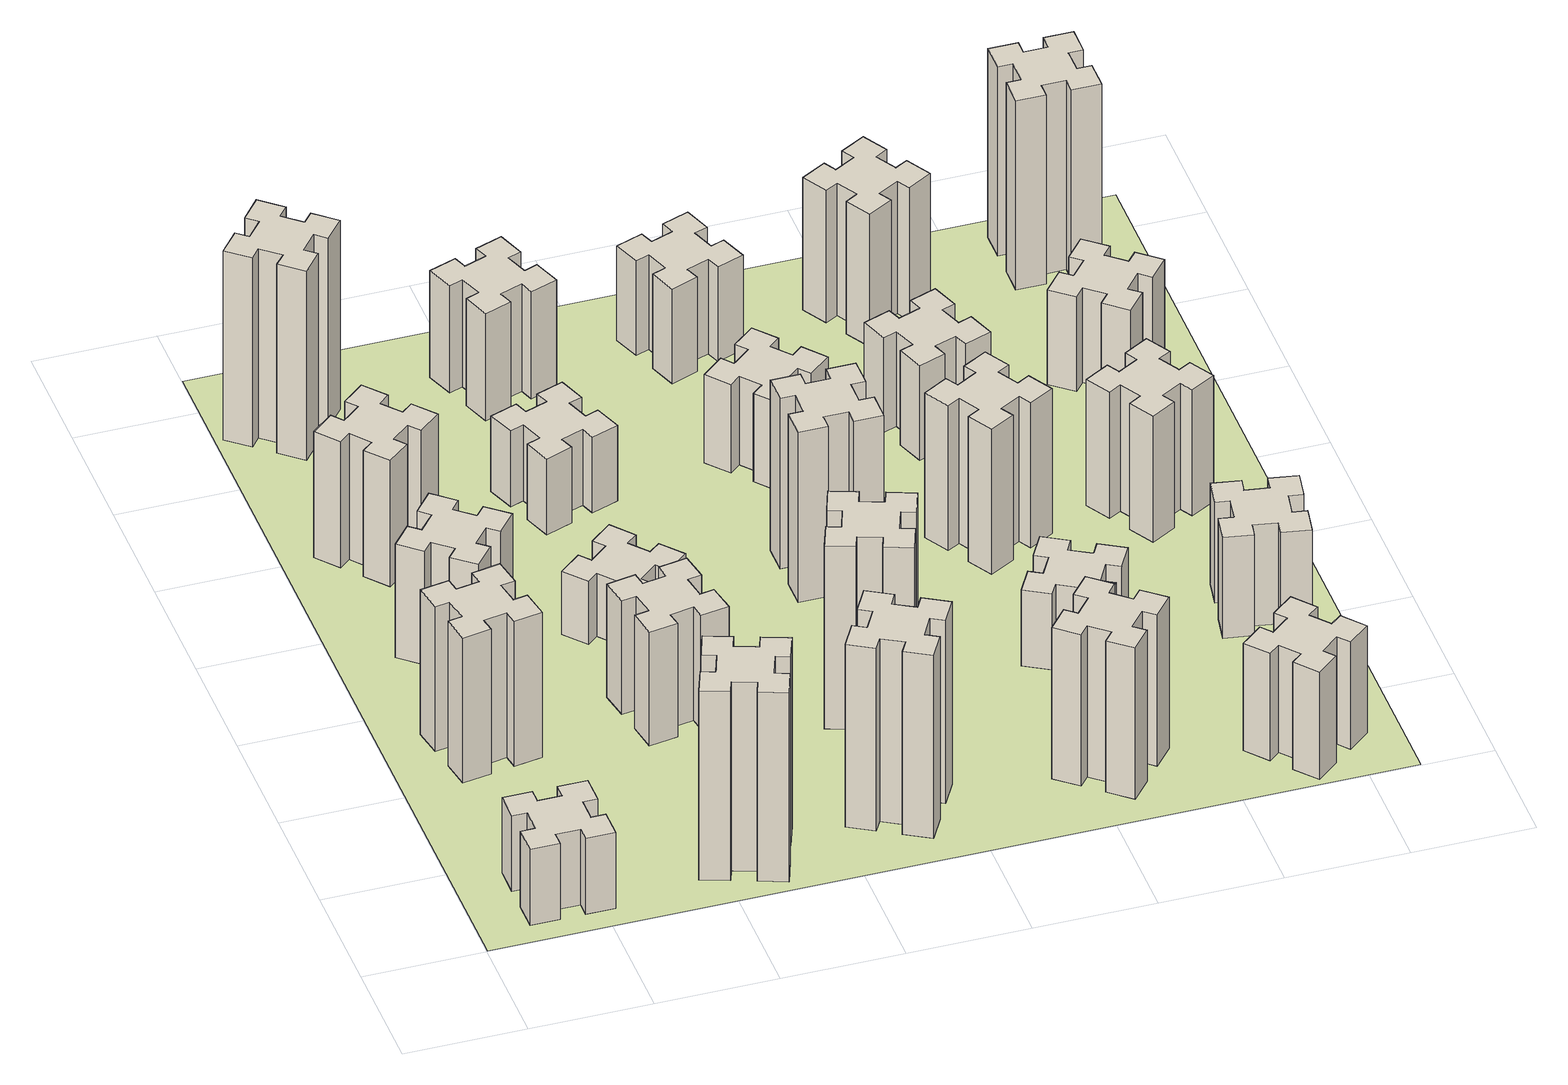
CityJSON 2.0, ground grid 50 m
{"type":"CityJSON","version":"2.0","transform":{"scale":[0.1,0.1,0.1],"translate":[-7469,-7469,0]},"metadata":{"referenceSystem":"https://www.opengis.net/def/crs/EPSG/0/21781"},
"CityObjects":{
"building1":{"type":"Building","attributes":{"class":"1000","function":"1000","usage":"1000","yearOfConstruction":2016,"roofType":"1000","measuredHeight":36,"storeysAboveGround":30,"storeysBelowGround":0},"geometry":[{"type":"Solid","lod":"1","boundaries":[[[[0,1,2,3,4,5,6,7,8,9,10,11,12,13,14,15,16,17,18,19]],[[17,16,20,21]],[[16,15,22,20]],[[15,14,23,22]],[[14,13,24,23]],[[13,12,25,24]],[[12,11,26,25]],[[11,10,27,26]],[[10,9,28,27]],[[9,8,29,28]],[[8,7,30,29]],[[7,6,31,30]],[[6,5,32,31]],[[5,4,33,32]],[[4,3,34,33]],[[3,2,35,34]],[[2,1,36,35]],[[1,0,37,36]],[[0,19,38,37]],[[19,18,39,38]],[[18,17,21,39]],[[24,25,26,27,28,29,30,31,32,33,34,35,36,37,38,39,21,20,22,23]]]]}]},
"building2":{"type":"Building","attributes":{"class":"1000","function":"1000","usage":"1000","yearOfConstruction":2016,"roofType":"1000","measuredHeight":69,"storeysAboveGround":30,"storeysBelowGround":0},"geometry":[{"type":"Solid","lod":"1","boundaries":[[[[40,41,42,43,44,45,46,47,48,49,50,51,52,53,54,55,56,57,58,59]],[[57,56,60,61]],[[56,55,62,60]],[[55,54,63,62]],[[54,53,64,63]],[[53,52,65,64]],[[52,51,66,65]],[[51,50,67,66]],[[50,49,68,67]],[[49,48,69,68]],[[48,47,70,69]],[[47,46,71,70]],[[46,45,72,71]],[[45,44,73,72]],[[44,43,74,73]],[[43,42,75,74]],[[42,41,76,75]],[[41,40,77,76]],[[40,59,78,77]],[[59,58,79,78]],[[58,57,61,79]],[[64,65,66,67,68,69,70,71,72,73,74,75,76,77,78,79,61,60,62,63]]]]}]},
"building3":{"type":"Building","attributes":{"class":"1000","function":"1000","usage":"1000","yearOfConstruction":2016,"roofType":"1000","measuredHeight":54,"storeysAboveGround":30,"storeysBelowGround":0},"geometry":[{"type":"Solid","lod":"1","boundaries":[[[[80,81,82,83,84,85,86,87,88,89,90,91,92,93,94,95,96,97,98,99]],[[97,96,100,101]],[[96,95,102,100]],[[95,94,103,102]],[[94,93,104,103]],[[93,92,105,104]],[[92,91,106,105]],[[91,90,107,106]],[[90,89,108,107]],[[89,88,109,108]],[[88,87,110,109]],[[87,86,111,110]],[[86,85,112,111]],[[85,84,113,112]],[[84,83,114,113]],[[83,82,115,114]],[[82,81,116,115]],[[81,80,117,116]],[[80,99,118,117]],[[99,98,119,118]],[[98,97,101,119]],[[104,105,106,107,108,109,110,111,112,113,114,115,116,117,118,119,101,100,102,103]]]]}]},
"building4":{"type":"Building","attributes":{"class":"1000","function":"1000","usage":"1000","yearOfConstruction":2016,"roofType":"1000","measuredHeight":60,"storeysAboveGround":30,"storeysBelowGround":0},"geometry":[{"type":"Solid","lod":"1","boundaries":[[[[120,121,122,123,124,125,126,127,128,129,130,131,132,133,134,135,136,137,138,139]],[[137,136,140,141]],[[136,135,142,140]],[[135,134,143,142]],[[134,133,144,143]],[[133,132,145,144]],[[132,131,146,145]],[[131,130,147,146]],[[130,129,148,147]],[[129,128,149,148]],[[128,127,150,149]],[[127,126,151,150]],[[126,125,152,151]],[[125,124,153,152]],[[124,123,154,153]],[[123,122,155,154]],[[122,121,156,155]],[[121,120,157,156]],[[120,139,158,157]],[[139,138,159,158]],[[138,137,141,159]],[[144,145,146,147,148,149,150,151,152,153,154,155,156,157,158,159,141,140,142,143]]]]}]},
"building5":{"type":"Building","attributes":{"class":"1000","function":"1000","usage":"1000","yearOfConstruction":2016,"roofType":"1000","measuredHeight":90,"storeysAboveGround":30,"storeysBelowGround":0},"geometry":[{"type":"Solid","lod":"1","boundaries":[[[[160,161,162,163,164,165,166,167,168,169,170,171,172,173,174,175,176,177,178,179]],[[177,176,180,181]],[[176,175,182,180]],[[175,174,183,182]],[[174,173,184,183]],[[173,172,185,184]],[[172,171,186,185]],[[171,170,187,186]],[[170,169,188,187]],[[169,168,189,188]],[[168,167,190,189]],[[167,166,191,190]],[[166,165,192,191]],[[165,164,193,192]],[[164,163,194,193]],[[163,162,195,194]],[[162,161,196,195]],[[161,160,197,196]],[[160,179,198,197]],[[179,178,199,198]],[[178,177,181,199]],[[184,185,186,187,188,189,190,191,192,193,194,195,196,197,198,199,181,180,182,183]]]]}]},
"building6":{"type":"Building","attributes":{"class":"1000","function":"1000","usage":"1000","yearOfConstruction":2016,"roofType":"1000","measuredHeight":90,"storeysAboveGround":30,"storeysBelowGround":0},"geometry":[{"type":"Solid","lod":"1","boundaries":[[[[200,201,202,203,204,205,206,207,208,209,210,211,212,213,214,215,216,217,218,219]],[[217,216,220,221]],[[216,215,222,220]],[[215,214,223,222]],[[214,213,224,223]],[[213,212,225,224]],[[212,211,226,225]],[[211,210,227,226]],[[210,209,228,227]],[[209,208,229,228]],[[208,207,230,229]],[[207,206,231,230]],[[206,205,232,231]],[[205,204,233,232]],[[204,203,234,233]],[[203,202,235,234]],[[202,201,236,235]],[[201,200,237,236]],[[200,219,238,237]],[[219,218,239,238]],[[218,217,221,239]],[[224,225,226,227,228,229,230,231,232,233,234,235,236,237,238,239,221,220,222,223]]]]}]},
"building7":{"type":"Building","attributes":{"class":"1000","function":"1000","usage":"1000","yearOfConstruction":2016,"roofType":"1000","measuredHeight":54,"storeysAboveGround":30,"storeysBelowGround":0},"geometry":[{"type":"Solid","lod":"1","boundaries":[[[[240,241,242,243,244,245,246,247,248,249,250,251,252,253,254,255,256,257,258,259]],[[257,256,260,261]],[[256,255,262,260]],[[255,254,263,262]],[[254,253,264,263]],[[253,252,265,264]],[[252,251,266,265]],[[251,250,267,266]],[[250,249,268,267]],[[249,248,269,268]],[[248,247,270,269]],[[247,246,271,270]],[[246,245,272,271]],[[245,244,273,272]],[[244,243,274,273]],[[243,242,275,274]],[[242,241,276,275]],[[241,240,277,276]],[[240,259,278,277]],[[259,258,279,278]],[[258,257,261,279]],[[264,265,266,267,268,269,270,271,272,273,274,275,276,277,278,279,261,260,262,263]]]]}]},
"building8":{"type":"Building","attributes":{"class":"1000","function":"1000","usage":"1000","yearOfConstruction":2016,"roofType":"1000","measuredHeight":30,"storeysAboveGround":30,"storeysBelowGround":0},"geometry":[{"type":"Solid","lod":"1","boundaries":[[[[280,281,282,283,284,285,286,287,288,289,290,291,292,293,294,295,296,297,298,299]],[[297,296,300,301]],[[296,295,302,300]],[[295,294,303,302]],[[294,293,304,303]],[[293,292,305,304]],[[292,291,306,305]],[[291,290,307,306]],[[290,289,308,307]],[[289,288,309,308]],[[288,287,310,309]],[[287,286,311,310]],[[286,285,312,311]],[[285,284,313,312]],[[284,283,314,313]],[[283,282,315,314]],[[282,281,316,315]],[[281,280,317,316]],[[280,299,318,317]],[[299,298,319,318]],[[298,297,301,319]],[[304,305,306,307,308,309,310,311,312,313,314,315,316,317,318,319,301,300,302,303]]]]}]},
"building9":{"type":"Building","attributes":{"class":"1000","function":"1000","usage":"1000","yearOfConstruction":2016,"roofType":"1000","measuredHeight":87,"storeysAboveGround":30,"storeysBelowGround":0},"geometry":[{"type":"Solid","lod":"1","boundaries":[[[[320,321,322,323,324,325,326,327,328,329,330,331,332,333,334,335,336,337,338,339]],[[337,336,340,341]],[[336,335,342,340]],[[335,334,343,342]],[[334,333,344,343]],[[333,332,345,344]],[[332,331,346,345]],[[331,330,347,346]],[[330,329,348,347]],[[329,328,349,348]],[[328,327,350,349]],[[327,326,351,350]],[[326,325,352,351]],[[325,324,353,352]],[[324,323,354,353]],[[323,322,355,354]],[[322,321,356,355]],[[321,320,357,356]],[[320,339,358,357]],[[339,338,359,358]],[[338,337,341,359]],[[344,345,346,347,348,349,350,351,352,353,354,355,356,357,358,359,341,340,342,343]]]]}]},
"building10":{"type":"Building","attributes":{"class":"1000","function":"1000","usage":"1000","yearOfConstruction":2016,"roofType":"1000","measuredHeight":36,"storeysAboveGround":30,"storeysBelowGround":0},"geometry":[{"type":"Solid","lod":"1","boundaries":[[[[360,361,362,363,364,365,366,367,368,369,370,371,372,373,374,375,376,377,378,379]],[[377,376,380,381]],[[376,375,382,380]],[[375,374,383,382]],[[374,373,384,383]],[[373,372,385,384]],[[372,371,386,385]],[[371,370,387,386]],[[370,369,388,387]],[[369,368,389,388]],[[368,367,390,389]],[[367,366,391,390]],[[366,365,392,391]],[[365,364,393,392]],[[364,363,394,393]],[[363,362,395,394]],[[362,361,396,395]],[[361,360,397,396]],[[360,379,398,397]],[[379,378,399,398]],[[378,377,381,399]],[[384,385,386,387,388,389,390,391,392,393,394,395,396,397,398,399,381,380,382,383]]]]}]},
"building11":{"type":"Building","attributes":{"class":"1000","function":"1000","usage":"1000","yearOfConstruction":2016,"roofType":"1000","measuredHeight":51,"storeysAboveGround":30,"storeysBelowGround":0},"geometry":[{"type":"Solid","lod":"1","boundaries":[[[[400,401,402,403,404,405,406,407,408,409,410,411,412,413,414,415,416,417,418,419]],[[417,416,420,421]],[[416,415,422,420]],[[415,414,423,422]],[[414,413,424,423]],[[413,412,425,424]],[[412,411,426,425]],[[411,410,427,426]],[[410,409,428,427]],[[409,408,429,428]],[[408,407,430,429]],[[407,406,431,430]],[[406,405,432,431]],[[405,404,433,432]],[[404,403,434,433]],[[403,402,435,434]],[[402,401,436,435]],[[401,400,437,436]],[[400,419,438,437]],[[419,418,439,438]],[[418,417,421,439]],[[424,425,426,427,428,429,430,431,432,433,434,435,436,437,438,439,421,420,422,423]]]]}]},
"building12":{"type":"Building","attributes":{"class":"1000","function":"1000","usage":"1000","yearOfConstruction":2016,"roofType":"1000","measuredHeight":87,"storeysAboveGround":30,"storeysBelowGround":0},"geometry":[{"type":"Solid","lod":"1","boundaries":[[[[440,441,442,443,444,445,446,447,448,449,450,451,452,453,454,455,456,457,458,459]],[[457,456,460,461]],[[456,455,462,460]],[[455,454,463,462]],[[454,453,464,463]],[[453,452,465,464]],[[452,451,466,465]],[[451,450,467,466]],[[450,449,468,467]],[[449,448,469,468]],[[448,447,470,469]],[[447,446,471,470]],[[446,445,472,471]],[[445,444,473,472]],[[444,443,474,473]],[[443,442,475,474]],[[442,441,476,475]],[[441,440,477,476]],[[440,459,478,477]],[[459,458,479,478]],[[458,457,461,479]],[[464,465,466,467,468,469,470,471,472,473,474,475,476,477,478,479,461,460,462,463]]]]}]},
"building13":{"type":"Building","attributes":{"class":"1000","function":"1000","usage":"1000","yearOfConstruction":2016,"roofType":"1000","measuredHeight":81,"storeysAboveGround":30,"storeysBelowGround":0},"geometry":[{"type":"Solid","lod":"1","boundaries":[[[[480,481,482,483,484,485,486,487,488,489,490,491,492,493,494,495,496,497,498,499]],[[497,496,500,501]],[[496,495,502,500]],[[495,494,503,502]],[[494,493,504,503]],[[493,492,505,504]],[[492,491,506,505]],[[491,490,507,506]],[[490,489,508,507]],[[489,488,509,508]],[[488,487,510,509]],[[487,486,511,510]],[[486,485,512,511]],[[485,484,513,512]],[[484,483,514,513]],[[483,482,515,514]],[[482,481,516,515]],[[481,480,517,516]],[[480,499,518,517]],[[499,498,519,518]],[[498,497,501,519]],[[504,505,506,507,508,509,510,511,512,513,514,515,516,517,518,519,501,500,502,503]]]]}]},
"building14":{"type":"Building","attributes":{"class":"1000","function":"1000","usage":"1000","yearOfConstruction":2016,"roofType":"1000","measuredHeight":72,"storeysAboveGround":30,"storeysBelowGround":0},"geometry":[{"type":"Solid","lod":"1","boundaries":[[[[520,521,522,523,524,525,526,527,528,529,530,531,532,533,534,535,536,537,538,539]],[[537,536,540,541]],[[536,535,542,540]],[[535,534,543,542]],[[534,533,544,543]],[[533,532,545,544]],[[532,531,546,545]],[[531,530,547,546]],[[530,529,548,547]],[[529,528,549,548]],[[528,527,550,549]],[[527,526,551,550]],[[526,525,552,551]],[[525,524,553,552]],[[524,523,554,553]],[[523,522,555,554]],[[522,521,556,555]],[[521,520,557,556]],[[520,539,558,557]],[[539,538,559,558]],[[538,537,541,559]],[[544,545,546,547,548,549,550,551,552,553,554,555,556,557,558,559,541,540,542,543]]]]}]},
"building15":{"type":"Building","attributes":{"class":"1000","function":"1000","usage":"1000","yearOfConstruction":2016,"roofType":"1000","measuredHeight":42,"storeysAboveGround":30,"storeysBelowGround":0},"geometry":[{"type":"Solid","lod":"1","boundaries":[[[[560,561,562,563,564,565,566,567,568,569,570,571,572,573,574,575,576,577,578,579]],[[577,576,580,581]],[[576,575,582,580]],[[575,574,583,582]],[[574,573,584,583]],[[573,572,585,584]],[[572,571,586,585]],[[571,570,587,586]],[[570,569,588,587]],[[569,568,589,588]],[[568,567,590,589]],[[567,566,591,590]],[[566,565,592,591]],[[565,564,593,592]],[[564,563,594,593]],[[563,562,595,594]],[[562,561,596,595]],[[561,560,597,596]],[[560,579,598,597]],[[579,578,599,598]],[[578,577,581,599]],[[584,585,586,587,588,589,590,591,592,593,594,595,596,597,598,599,581,580,582,583]]]]}]},
"building16":{"type":"Building","attributes":{"class":"1000","function":"1000","usage":"1000","yearOfConstruction":2016,"roofType":"1000","measuredHeight":45,"storeysAboveGround":30,"storeysBelowGround":0},"geometry":[{"type":"Solid","lod":"1","boundaries":[[[[600,601,602,603,604,605,606,607,608,609,610,611,612,613,614,615,616,617,618,619]],[[617,616,620,621]],[[616,615,622,620]],[[615,614,623,622]],[[614,613,624,623]],[[613,612,625,624]],[[612,611,626,625]],[[611,610,627,626]],[[610,609,628,627]],[[609,608,629,628]],[[608,607,630,629]],[[607,606,631,630]],[[606,605,632,631]],[[605,604,633,632]],[[604,603,634,633]],[[603,602,635,634]],[[602,601,636,635]],[[601,600,637,636]],[[600,619,638,637]],[[619,618,639,638]],[[618,617,621,639]],[[624,625,626,627,628,629,630,631,632,633,634,635,636,637,638,639,621,620,622,623]]]]}]},
"building17":{"type":"Building","attributes":{"class":"1000","function":"1000","usage":"1000","yearOfConstruction":2016,"roofType":"1000","measuredHeight":36,"storeysAboveGround":30,"storeysBelowGround":0},"geometry":[{"type":"Solid","lod":"1","boundaries":[[[[640,641,642,643,644,645,646,647,648,649,650,651,652,653,654,655,656,657,658,659]],[[657,656,660,661]],[[656,655,662,660]],[[655,654,663,662]],[[654,653,664,663]],[[653,652,665,664]],[[652,651,666,665]],[[651,650,667,666]],[[650,649,668,667]],[[649,648,669,668]],[[648,647,670,669]],[[647,646,671,670]],[[646,645,672,671]],[[645,644,673,672]],[[644,643,674,673]],[[643,642,675,674]],[[642,641,676,675]],[[641,640,677,676]],[[640,659,678,677]],[[659,658,679,678]],[[658,657,661,679]],[[664,665,666,667,668,669,670,671,672,673,674,675,676,677,678,679,661,660,662,663]]]]}]},
"building18":{"type":"Building","attributes":{"class":"1000","function":"1000","usage":"1000","yearOfConstruction":2016,"roofType":"1000","measuredHeight":69,"storeysAboveGround":30,"storeysBelowGround":0},"geometry":[{"type":"Solid","lod":"1","boundaries":[[[[680,681,682,683,684,685,686,687,688,689,690,691,692,693,694,695,696,697,698,699]],[[697,696,700,701]],[[696,695,702,700]],[[695,694,703,702]],[[694,693,704,703]],[[693,692,705,704]],[[692,691,706,705]],[[691,690,707,706]],[[690,689,708,707]],[[689,688,709,708]],[[688,687,710,709]],[[687,686,711,710]],[[686,685,712,711]],[[685,684,713,712]],[[684,683,714,713]],[[683,682,715,714]],[[682,681,716,715]],[[681,680,717,716]],[[680,699,718,717]],[[699,698,719,718]],[[698,697,701,719]],[[704,705,706,707,708,709,710,711,712,713,714,715,716,717,718,719,701,700,702,703]]]]}]},
"building19":{"type":"Building","attributes":{"class":"1000","function":"1000","usage":"1000","yearOfConstruction":2016,"roofType":"1000","measuredHeight":45,"storeysAboveGround":30,"storeysBelowGround":0},"geometry":[{"type":"Solid","lod":"1","boundaries":[[[[720,721,722,723,724,725,726,727,728,729,730,731,732,733,734,735,736,737,738,739]],[[737,736,740,741]],[[736,735,742,740]],[[735,734,743,742]],[[734,733,744,743]],[[733,732,745,744]],[[732,731,746,745]],[[731,730,747,746]],[[730,729,748,747]],[[729,728,749,748]],[[728,727,750,749]],[[727,726,751,750]],[[726,725,752,751]],[[725,724,753,752]],[[724,723,754,753]],[[723,722,755,754]],[[722,721,756,755]],[[721,720,757,756]],[[720,739,758,757]],[[739,738,759,758]],[[738,737,741,759]],[[744,745,746,747,748,749,750,751,752,753,754,755,756,757,758,759,741,740,742,743]]]]}]},
"building20":{"type":"Building","attributes":{"class":"1000","function":"1000","usage":"1000","yearOfConstruction":2016,"roofType":"1000","measuredHeight":51,"storeysAboveGround":30,"storeysBelowGround":0},"geometry":[{"type":"Solid","lod":"1","boundaries":[[[[760,761,762,763,764,765,766,767,768,769,770,771,772,773,774,775,776,777,778,779]],[[777,776,780,781]],[[776,775,782,780]],[[775,774,783,782]],[[774,773,784,783]],[[773,772,785,784]],[[772,771,786,785]],[[771,770,787,786]],[[770,769,788,787]],[[769,768,789,788]],[[768,767,790,789]],[[767,766,791,790]],[[766,765,792,791]],[[765,764,793,792]],[[764,763,794,793]],[[763,762,795,794]],[[762,761,796,795]],[[761,760,797,796]],[[760,779,798,797]],[[779,778,799,798]],[[778,777,781,799]],[[784,785,786,787,788,789,790,791,792,793,794,795,796,797,798,799,781,780,782,783]]]]}]},
"building21":{"type":"Building","attributes":{"class":"1000","function":"1000","usage":"1000","yearOfConstruction":2016,"roofType":"1000","measuredHeight":63,"storeysAboveGround":30,"storeysBelowGround":0},"geometry":[{"type":"Solid","lod":"1","boundaries":[[[[800,801,802,803,804,805,806,807,808,809,810,811,812,813,814,815,816,817,818,819]],[[817,816,820,821]],[[816,815,822,820]],[[815,814,823,822]],[[814,813,824,823]],[[813,812,825,824]],[[812,811,826,825]],[[811,810,827,826]],[[810,809,828,827]],[[809,808,829,828]],[[808,807,830,829]],[[807,806,831,830]],[[806,805,832,831]],[[805,804,833,832]],[[804,803,834,833]],[[803,802,835,834]],[[802,801,836,835]],[[801,800,837,836]],[[800,819,838,837]],[[819,818,839,838]],[[818,817,821,839]],[[824,825,826,827,828,829,830,831,832,833,834,835,836,837,838,839,821,820,822,823]]]]}]},
"building22":{"type":"Building","attributes":{"class":"1000","function":"1000","usage":"1000","yearOfConstruction":2016,"roofType":"1000","measuredHeight":48,"storeysAboveGround":30,"storeysBelowGround":0},"geometry":[{"type":"Solid","lod":"1","boundaries":[[[[840,841,842,843,844,845,846,847,848,849,850,851,852,853,854,855,856,857,858,859]],[[857,856,860,861]],[[856,855,862,860]],[[855,854,863,862]],[[854,853,864,863]],[[853,852,865,864]],[[852,851,866,865]],[[851,850,867,866]],[[850,849,868,867]],[[849,848,869,868]],[[848,847,870,869]],[[847,846,871,870]],[[846,845,872,871]],[[845,844,873,872]],[[844,843,874,873]],[[843,842,875,874]],[[842,841,876,875]],[[841,840,877,876]],[[840,859,878,877]],[[859,858,879,878]],[[858,857,861,879]],[[864,865,866,867,868,869,870,871,872,873,874,875,876,877,878,879,861,860,862,863]]]]}]},
"building23":{"type":"Building","attributes":{"class":"1000","function":"1000","usage":"1000","yearOfConstruction":2016,"roofType":"1000","measuredHeight":60,"storeysAboveGround":30,"storeysBelowGround":0},"geometry":[{"type":"Solid","lod":"1","boundaries":[[[[880,881,882,883,884,885,886,887,888,889,890,891,892,893,894,895,896,897,898,899]],[[897,896,900,901]],[[896,895,902,900]],[[895,894,903,902]],[[894,893,904,903]],[[893,892,905,904]],[[892,891,906,905]],[[891,890,907,906]],[[890,889,908,907]],[[889,888,909,908]],[[888,887,910,909]],[[887,886,911,910]],[[886,885,912,911]],[[885,884,913,912]],[[884,883,914,913]],[[883,882,915,914]],[[882,881,916,915]],[[881,880,917,916]],[[880,899,918,917]],[[899,898,919,918]],[[898,897,901,919]],[[904,905,906,907,908,909,910,911,912,913,914,915,916,917,918,919,901,900,902,903]]]]}]},
"building24":{"type":"Building","attributes":{"class":"1000","function":"1000","usage":"1000","yearOfConstruction":2016,"roofType":"1000","measuredHeight":45,"storeysAboveGround":30,"storeysBelowGround":0},"geometry":[{"type":"Solid","lod":"1","boundaries":[[[[920,921,922,923,924,925,926,927,928,929,930,931,932,933,934,935,936,937,938,939]],[[937,936,940,941]],[[936,935,942,940]],[[935,934,943,942]],[[934,933,944,943]],[[933,932,945,944]],[[932,931,946,945]],[[931,930,947,946]],[[930,929,948,947]],[[929,928,949,948]],[[928,927,950,949]],[[927,926,951,950]],[[926,925,952,951]],[[925,924,953,952]],[[924,923,954,953]],[[923,922,955,954]],[[922,921,956,955]],[[921,920,957,956]],[[920,939,958,957]],[[939,938,959,958]],[[938,937,941,959]],[[944,945,946,947,948,949,950,951,952,953,954,955,956,957,958,959,941,940,942,943]]]]}]},
"building25":{"type":"Building","attributes":{"class":"1000","function":"1000","usage":"1000","yearOfConstruction":2016,"roofType":"1000","measuredHeight":90,"storeysAboveGround":30,"storeysBelowGround":0},"geometry":[{"type":"Solid","lod":"1","boundaries":[[[[960,961,962,963,964,965,966,967,968,969,970,971,972,973,974,975,976,977,978,979]],[[977,976,980,981]],[[976,975,982,980]],[[975,974,983,982]],[[974,973,984,983]],[[973,972,985,984]],[[972,971,986,985]],[[971,970,987,986]],[[970,969,988,987]],[[969,968,989,988]],[[968,967,990,989]],[[967,966,991,990]],[[966,965,992,991]],[[965,964,993,992]],[[964,963,994,993]],[[963,962,995,994]],[[962,961,996,995]],[[961,960,997,996]],[[960,979,998,997]],[[979,978,999,998]],[[978,977,981,999]],[[984,985,986,987,988,989,990,991,992,993,994,995,996,997,998,999,981,980,982,983]]]]}]},
"landuse1":{"type":"LandUse","attributes":{"name":"plot1","function":"1010"},"geometry":[{"type":"MultiSurface","lod":"1","boundaries":[[[1000,1001,1002,1003]]]}]}
},
"vertices":[
[265,325,0],[265,225,0],[205,225,0],[205,105,0],[325,105,0],[325,165,0],[425,165,0],[425,105,0],[545,105,0],[545,225,0],[485,225,0],[485,325,0],[545,325,0],[545,445,0],[425,445,0],[425,385,0],[325,385,0],[325,445,0],[205,445,0],[205,325,0],[325,385,360],[325,445,360],[425,385,360],[425,445,360],[545,445,360],[545,325,360],[485,325,360],[485,225,360],[545,225,360],[545,105,360],[425,105,360],[425,165,360],[325,165,360],[325,105,360],[205,105,360],[205,225,360],[265,225,360],[265,325,360],[205,325,360],[205,445,360],
[492,1185,0],[475,1284,0],[534,1294,0],[513,1412,0],[395,1391,0],[405,1332,0],[307,1315,0],[297,1374,0],[178,1353,0],[199,1235,0],[258,1245,0],[276,1147,0],[217,1137,0],[237,1018,0],[356,1039,0],[345,1098,0],[444,1116,0],[454,1057,0],[572,1077,0],[551,1196,0],[444,1116,690],[454,1057,690],[345,1098,690],[356,1039,690],[237,1018,690],[217,1137,690],[276,1147,690],[258,1245,690],[199,1235,690],[178,1353,690],[297,1374,690],[307,1315,690],[405,1332,690],[395,1391,690],[513,1412,690],[534,1294,690],[475,1284,690],[492,1185,690],[551,1196,690],[572,1077,690],
[584,1907,0],[508,1972,0],[546,2018,0],[454,2095,0],[377,2003,0],[423,1964,0],[359,1888,0],[313,1926,0],[236,1834,0],[328,1757,0],[366,1803,0],[443,1739,0],[404,1693,0],[496,1616,0],[573,1708,0],[527,1746,0],[592,1823,0],[638,1784,0],[715,1876,0],[623,1953,0],[592,1823,540],[638,1784,540],[527,1746,540],[573,1708,540],[496,1616,540],[404,1693,540],[443,1739,540],[366,1803,540],[328,1757,540],[236,1834,540],[313,1926,540],[359,1888,540],[423,1964,540],[377,2003,540],[454,2095,540],[546,2018,540],[508,1972,540],[584,1907,540],[623,1953,540],[715,1876,540],
[492,2528,0],[427,2604,0],[473,2643,0],[396,2735,0],[304,2658,0],[343,2612,0],[266,2547,0],[228,2593,0],[136,2516,0],[213,2424,0],[259,2463,0],[323,2386,0],[277,2348,0],[354,2256,0],[446,2333,0],[408,2379,0],[484,2443,0],[523,2397,0],[615,2474,0],[538,2566,0],[484,2443,600],[523,2397,600],[408,2379,600],[446,2333,600],[354,2256,600],[277,2348,600],[323,2386,600],[259,2463,600],[213,2424,600],[136,2516,600],[228,2593,600],[266,2547,600],[343,2612,600],[304,2658,600],[396,2735,600],[473,2643,600],[427,2604,600],[492,2528,600],[538,2566,600],[615,2474,600],
[1029,360,0],[995,266,0],[939,287,0],[897,174,0],[1010,133,0],[1031,189,0],[1125,155,0],[1104,99,0],[1217,57,0],[1258,170,0],[1202,191,0],[1236,285,0],[1292,264,0],[1333,377,0],[1220,418,0],[1200,362,0],[1106,396,0],[1127,452,0],[1014,493,0],[973,380,0],[1106,396,900],[1127,452,900],[1200,362,900],[1220,418,900],[1333,377,900],[1292,264,900],[1236,285,900],[1202,191,900],[1258,170,900],[1217,57,900],[1104,99,900],[1125,155,900],[1031,189,900],[1010,133,900],[897,174,900],[939,287,900],[995,266,900],[1029,360,900],[973,380,900],[1014,493,900],
[384,3387,0],[308,3452,0],[346,3498,0],[254,3575,0],[177,3483,0],[223,3444,0],[159,3368,0],[113,3406,0],[36,3314,0],[128,3237,0],[166,3283,0],[243,3219,0],[204,3173,0],[296,3096,0],[373,3188,0],[327,3226,0],[392,3303,0],[438,3264,0],[515,3356,0],[423,3433,0],[392,3303,900],[438,3264,900],[327,3226,900],[373,3188,900],[296,3096,900],[204,3173,900],[243,3219,900],[166,3283,900],[128,3237,900],[36,3314,900],[113,3406,900],[159,3368,900],[223,3444,900],[177,3483,900],[254,3575,900],[346,3498,900],[308,3452,900],[384,3387,900],[423,3433,900],[515,3356,900],
[1232,1185,0],[1215,1284,0],[1274,1294,0],[1253,1412,0],[1135,1391,0],[1145,1332,0],[1047,1315,0],[1037,1374,0],[918,1353,0],[939,1235,0],[998,1245,0],[1016,1147,0],[957,1137,0],[977,1018,0],[1096,1039,0],[1085,1098,0],[1184,1116,0],[1194,1057,0],[1312,1077,0],[1291,1196,0],[1184,1116,540],[1194,1057,540],[1085,1098,540],[1096,1039,540],[977,1018,540],[957,1137,540],[1016,1147,540],[998,1245,540],[939,1235,540],[918,1353,540],[1037,1374,540],[1047,1315,540],[1145,1332,540],[1135,1391,540],[1253,1412,540],[1274,1294,540],[1215,1284,540],[1232,1185,540],[1291,1196,540],[1312,1077,540],
[999,1723,0],[1063,1646,0],[1017,1608,0],[1094,1516,0],[1186,1593,0],[1148,1639,0],[1224,1703,0],[1263,1657,0],[1355,1734,0],[1278,1826,0],[1232,1788,0],[1167,1864,0],[1213,1903,0],[1136,1995,0],[1044,1918,0],[1083,1872,0],[1006,1807,0],[968,1853,0],[876,1776,0],[953,1684,0],[1006,1807,300],[968,1853,300],[1083,1872,300],[1044,1918,300],[1136,1995,300],[1213,1903,300],[1167,1864,300],[1232,1788,300],[1278,1826,300],[1355,1734,300],[1263,1657,300],[1224,1703,300],[1148,1639,300],[1186,1593,300],[1094,1516,300],[1017,1608,300],[1063,1646,300],[999,1723,300],[953,1684,300],[876,1776,300],
[1657,305,0],[1744,255,0],[1714,203,0],[1818,143,0],[1878,247,0],[1826,277,0],[1876,364,0],[1928,334,0],[1988,438,0],[1884,498,0],[1854,446,0],[1767,496,0],[1797,548,0],[1693,608,0],[1633,504,0],[1685,474,0],[1635,387,0],[1583,417,0],[1523,313,0],[1627,253,0],[1635,387,870],[1583,417,870],[1685,474,870],[1633,504,870],[1693,608,870],[1797,548,870],[1767,496,870],[1854,446,870],[1884,498,870],[1988,438,870],[1928,334,870],[1876,364,870],[1826,277,870],[1878,247,870],[1818,143,870],[1714,203,870],[1744,255,870],[1657,305,870],[1627,253,870],[1523,313,870],
[1125,2716,0],[1031,2682,0],[1010,2738,0],[897,2697,0],[939,2584,0],[995,2605,0],[1029,2511,0],[973,2490,0],[1014,2377,0],[1127,2419,0],[1106,2475,0],[1200,2509,0],[1220,2453,0],[1333,2494,0],[1292,2607,0],[1236,2586,0],[1202,2680,0],[1258,2700,0],[1217,2813,0],[1104,2772,0],[1202,2680,360],[1258,2700,360],[1236,2586,360],[1292,2607,360],[1333,2494,360],[1220,2453,360],[1200,2509,360],[1106,2475,360],[1127,2419,360],[1014,2377,360],[973,2490,360],[1029,2511,360],[995,2605,360],[939,2584,360],[897,2697,360],[1010,2738,360],[1031,2682,360],[1125,2716,360],[1104,2772,360],[1217,2813,360],
[1125,3456,0],[1031,3422,0],[1010,3478,0],[897,3437,0],[939,3324,0],[995,3345,0],[1029,3251,0],[973,3230,0],[1014,3117,0],[1127,3159,0],[1106,3215,0],[1200,3249,0],[1220,3193,0],[1333,3234,0],[1292,3347,0],[1236,3326,0],[1202,3420,0],[1258,3440,0],[1217,3553,0],[1104,3512,0],[1202,3420,510],[1258,3440,510],[1236,3326,510],[1292,3347,510],[1333,3234,510],[1220,3193,510],[1200,3249,510],[1106,3215,510],[1127,3159,510],[1014,3117,510],[973,3230,510],[1029,3251,510],[995,3345,510],[939,3324,510],[897,3437,510],[1010,3478,510],[1031,3422,510],[1125,3456,510],[1104,3512,510],[1217,3553,510],
[1771,929,0],[1865,895,0],[1844,839,0],[1957,797,0],[1998,910,0],[1942,931,0],[1976,1025,0],[2032,1004,0],[2073,1117,0],[1960,1158,0],[1940,1102,0],[1846,1136,0],[1867,1192,0],[1754,1233,0],[1713,1120,0],[1769,1100,0],[1735,1006,0],[1679,1027,0],[1637,914,0],[1750,873,0],[1735,1006,870],[1679,1027,870],[1769,1100,870],[1713,1120,870],[1754,1233,870],[1867,1192,870],[1846,1136,870],[1940,1102,870],[1960,1158,870],[2073,1117,870],[2032,1004,870],[1976,1025,870],[1942,931,870],[1998,910,870],[1957,797,870],[1844,839,870],[1865,895,870],[1771,929,870],[1750,873,870],[1637,914,870],
[1845,1905,0],[1845,1805,0],[1785,1805,0],[1785,1685,0],[1905,1685,0],[1905,1745,0],[2005,1745,0],[2005,1685,0],[2125,1685,0],[2125,1805,0],[2065,1805,0],[2065,1905,0],[2125,1905,0],[2125,2025,0],[2005,2025,0],[2005,1965,0],[1905,1965,0],[1905,2025,0],[1785,2025,0],[1785,1905,0],[1905,1965,810],[1905,2025,810],[2005,1965,810],[2005,2025,810],[2125,2025,810],[2125,1905,810],[2065,1905,810],[2065,1805,810],[2125,1805,810],[2125,1685,810],[2005,1685,810],[2005,1745,810],[1905,1745,810],[1905,1685,810],[1785,1685,810],[1785,1805,810],[1845,1805,810],[1845,1905,810],[1785,1905,810],[1785,2025,810],
[2486,323,0],[2563,259,0],[2524,213,0],[2616,136,0],[2693,228,0],[2647,266,0],[2712,343,0],[2758,304,0],[2835,396,0],[2743,473,0],[2704,427,0],[2628,492,0],[2666,538,0],[2574,615,0],[2497,523,0],[2543,484,0],[2479,408,0],[2433,446,0],[2356,354,0],[2448,277,0],[2479,408,720],[2433,446,720],[2543,484,720],[2497,523,720],[2574,615,720],[2666,538,720],[2628,492,720],[2704,427,720],[2743,473,720],[2835,396,720],[2758,304,720],[2712,343,720],[2647,266,720],[2693,228,720],[2616,136,720],[2524,213,720],[2563,259,720],[2486,323,720],[2448,277,720],[2356,354,720],
[1988,2479,0],[2064,2543,0],[2103,2497,0],[2195,2574,0],[2118,2666,0],[2072,2628,0],[2007,2704,0],[2053,2743,0],[1976,2835,0],[1884,2758,0],[1923,2712,0],[1846,2647,0],[1808,2693,0],[1716,2616,0],[1793,2524,0],[1839,2563,0],[1903,2486,0],[1857,2448,0],[1934,2356,0],[2026,2433,0],[1903,2486,420],[1857,2448,420],[1839,2563,420],[1793,2524,420],[1716,2616,420],[1808,2693,420],[1846,2647,420],[1923,2712,420],[1884,2758,420],[1976,2835,420],[2053,2743,420],[2007,2704,420],[2072,2628,420],[2118,2666,420],[2195,2574,420],[2103,2497,420],[2064,2543,420],[1988,2479,420],[2026,2433,420],[1934,2356,420],
[1865,3456,0],[1771,3422,0],[1750,3478,0],[1637,3437,0],[1679,3324,0],[1735,3345,0],[1769,3251,0],[1713,3230,0],[1754,3117,0],[1867,3159,0],[1846,3215,0],[1940,3249,0],[1960,3193,0],[2073,3234,0],[2032,3347,0],[1976,3326,0],[1942,3420,0],[1998,3440,0],[1957,3553,0],[1844,3512,0],[1942,3420,450],[1998,3440,450],[1976,3326,450],[2032,3347,450],[2073,3234,450],[1960,3193,450],[1940,3249,450],[1846,3215,450],[1867,3159,450],[1754,3117,450],[1713,3230,450],[1769,3251,450],[1735,3345,450],[1679,3324,450],[1637,3437,450],[1750,3478,450],[1771,3422,450],[1865,3456,450],[1844,3512,450],[1957,3553,450],
[2794,1186,0],[2707,1236,0],[2737,1288,0],[2633,1348,0],[2573,1244,0],[2625,1214,0],[2575,1127,0],[2523,1157,0],[2463,1053,0],[2567,993,0],[2597,1045,0],[2684,995,0],[2654,943,0],[2758,883,0],[2818,987,0],[2766,1017,0],[2816,1104,0],[2868,1074,0],[2928,1178,0],[2824,1238,0],[2816,1104,360],[2868,1074,360],[2766,1017,360],[2818,987,360],[2758,883,360],[2654,943,360],[2684,995,360],[2597,1045,360],[2567,993,360],[2463,1053,360],[2523,1157,360],[2575,1127,360],[2625,1214,360],[2573,1244,360],[2633,1348,360],[2737,1288,360],[2707,1236,360],[2794,1186,360],[2824,1238,360],[2928,1178,360],
[2607,1735,0],[2694,1785,0],[2724,1733,0],[2828,1793,0],[2768,1897,0],[2716,1867,0],[2666,1954,0],[2718,1984,0],[2658,2088,0],[2554,2028,0],[2584,1976,0],[2497,1926,0],[2467,1978,0],[2363,1918,0],[2423,1814,0],[2475,1844,0],[2525,1757,0],[2473,1727,0],[2533,1623,0],[2637,1683,0],[2525,1757,690],[2473,1727,690],[2475,1844,690],[2423,1814,690],[2363,1918,690],[2467,1978,690],[2497,1926,690],[2584,1976,690],[2554,2028,690],[2658,2088,690],[2718,1984,690],[2666,1954,690],[2716,1867,690],[2768,1897,690],[2828,1793,690],[2724,1733,690],[2694,1785,690],[2607,1735,690],[2637,1683,690],[2533,1623,690],
[2586,2475,0],[2680,2509,0],[2700,2453,0],[2813,2494,0],[2772,2607,0],[2716,2586,0],[2682,2680,0],[2738,2700,0],[2697,2813,0],[2584,2772,0],[2605,2716,0],[2511,2682,0],[2490,2738,0],[2377,2697,0],[2419,2584,0],[2475,2605,0],[2509,2511,0],[2453,2490,0],[2494,2377,0],[2607,2419,0],[2509,2511,450],[2453,2490,450],[2475,2605,450],[2419,2584,450],[2377,2697,450],[2490,2738,450],[2511,2682,450],[2605,2716,450],[2584,2772,450],[2697,2813,450],[2738,2700,450],[2682,2680,450],[2716,2586,450],[2772,2607,450],[2813,2494,450],[2700,2453,450],[2680,2509,450],[2586,2475,450],[2607,2419,450],[2494,2377,450],
[3368,159,0],[3444,223,0],[3483,177,0],[3575,254,0],[3498,346,0],[3452,308,0],[3387,384,0],[3433,423,0],[3356,515,0],[3264,438,0],[3303,392,0],[3226,327,0],[3188,373,0],[3096,296,0],[3173,204,0],[3219,243,0],[3283,166,0],[3237,128,0],[3314,36,0],[3406,113,0],[3283,166,510],[3237,128,510],[3219,243,510],[3173,204,510],[3096,296,510],[3188,373,510],[3226,327,510],[3303,392,510],[3264,438,510],[3356,515,510],[3433,423,510],[3387,384,510],[3452,308,510],[3498,346,510],[3575,254,510],[3483,177,510],[3444,223,510],[3368,159,510],[3406,113,510],[3314,36,510],
[2716,3347,0],[2666,3434,0],[2718,3464,0],[2658,3568,0],[2554,3508,0],[2584,3456,0],[2497,3406,0],[2467,3458,0],[2363,3398,0],[2423,3294,0],[2475,3324,0],[2525,3237,0],[2473,3207,0],[2533,3103,0],[2637,3163,0],[2607,3215,0],[2694,3265,0],[2724,3213,0],[2828,3273,0],[2768,3377,0],[2694,3265,630],[2724,3213,630],[2607,3215,630],[2637,3163,630],[2533,3103,630],[2473,3207,630],[2525,3237,630],[2475,3324,630],[2423,3294,630],[2363,3398,630],[2467,3458,630],[2497,3406,630],[2584,3456,630],[2554,3508,630],[2658,3568,630],[2718,3464,630],[2666,3434,630],[2716,3347,630],[2768,3377,630],[2828,3273,630],
[3504,1215,0],[3405,1232,0],[3416,1291,0],[3297,1312,0],[3277,1194,0],[3336,1184,0],[3318,1085,0],[3259,1096,0],[3238,977,0],[3357,957,0],[3367,1016,0],[3465,998,0],[3455,939,0],[3573,918,0],[3594,1037,0],[3535,1047,0],[3552,1145,0],[3611,1135,0],[3632,1253,0],[3514,1274,0],[3552,1145,480],[3611,1135,480],[3535,1047,480],[3594,1037,480],[3573,918,480],[3455,939,480],[3465,998,480],[3367,1016,480],[3357,957,480],[3238,977,480],[3259,1096,480],[3318,1085,480],[3336,1184,480],[3277,1194,480],[3297,1312,480],[3416,1291,480],[3405,1232,480],[3504,1215,480],[3514,1274,480],[3632,1253,480],
[3224,1976,0],[3137,1926,0],[3107,1978,0],[3003,1918,0],[3063,1814,0],[3115,1844,0],[3165,1757,0],[3113,1727,0],[3173,1623,0],[3277,1683,0],[3247,1735,0],[3334,1785,0],[3364,1733,0],[3468,1793,0],[3408,1897,0],[3356,1867,0],[3306,1954,0],[3358,1984,0],[3298,2088,0],[3194,2028,0],[3306,1954,600],[3358,1984,600],[3356,1867,600],[3408,1897,600],[3468,1793,600],[3364,1733,600],[3334,1785,600],[3247,1735,600],[3277,1683,600],[3173,1623,600],[3113,1727,600],[3165,1757,600],[3115,1844,600],[3063,1814,600],[3003,1918,600],[3107,1978,600],[3137,1926,600],[3224,1976,600],[3194,2028,600],[3298,2088,600],
[3444,2747,0],[3368,2812,0],[3406,2858,0],[3314,2935,0],[3237,2843,0],[3283,2804,0],[3219,2728,0],[3173,2766,0],[3096,2674,0],[3188,2597,0],[3226,2643,0],[3303,2579,0],[3264,2533,0],[3356,2456,0],[3433,2548,0],[3387,2586,0],[3452,2663,0],[3498,2624,0],[3575,2716,0],[3483,2793,0],[3452,2663,450],[3498,2624,450],[3387,2586,450],[3433,2548,450],[3356,2456,450],[3264,2533,450],[3303,2579,450],[3226,2643,450],[3188,2597,450],[3096,2674,450],[3173,2766,450],[3219,2728,450],[3283,2804,450],[3237,2843,450],[3314,2935,450],[3406,2858,450],[3368,2812,450],[3444,2747,450],[3483,2793,450],[3575,2716,450],
[3285,3325,0],[3385,3325,0],[3385,3265,0],[3505,3265,0],[3505,3385,0],[3445,3385,0],[3445,3485,0],[3505,3485,0],[3505,3605,0],[3385,3605,0],[3385,3545,0],[3285,3545,0],[3285,3605,0],[3165,3605,0],[3165,3485,0],[3225,3485,0],[3225,3385,0],[3165,3385,0],[3165,3265,0],[3285,3265,0],[3225,3385,900],[3165,3385,900],[3225,3485,900],[3165,3485,900],[3165,3605,900],[3285,3605,900],[3285,3545,900],[3385,3545,900],[3385,3605,900],[3505,3605,900],[3505,3485,900],[3445,3485,900],[3445,3385,900],[3505,3385,900],[3505,3265,900],[3385,3265,900],[3385,3325,900],[3285,3325,900],[3285,3265,900],[3165,3265,900],
[5,3705,0],[3705,3705,0],[3705,5,0],[5,5,0]
]}
